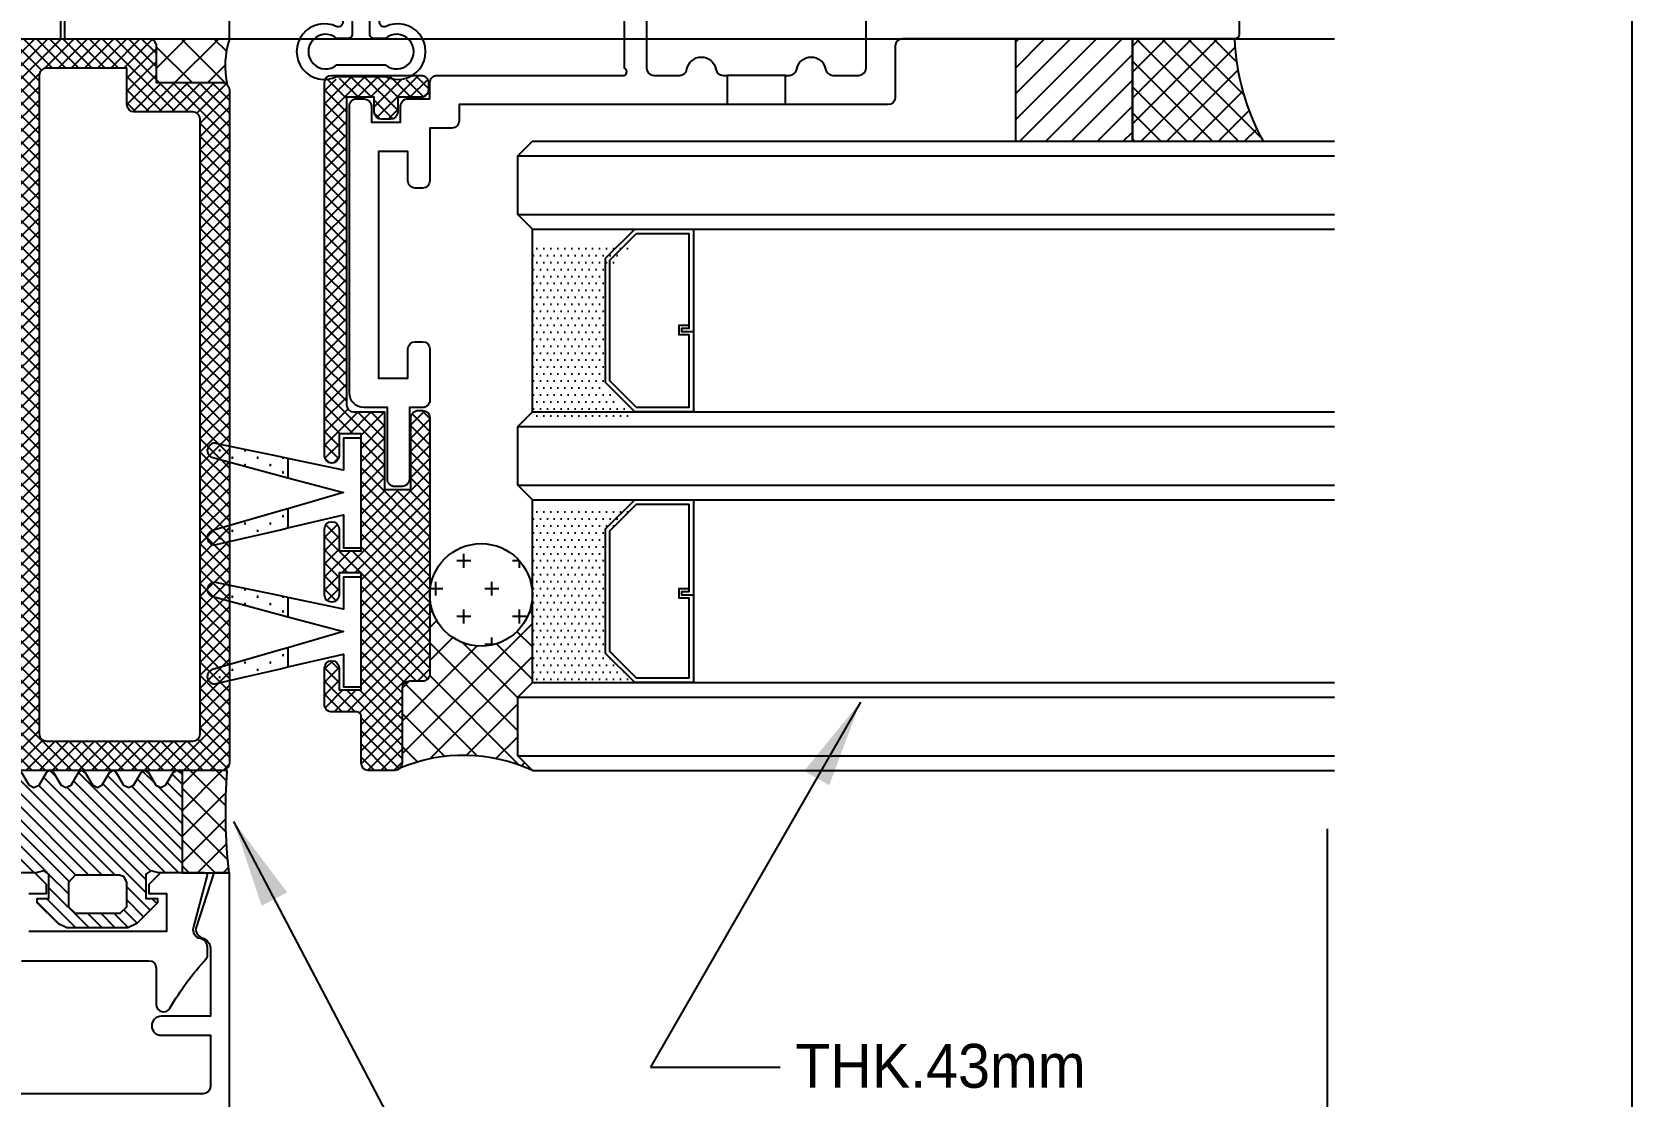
# Model space of a CAD drawing. Header units: millimetres. Extents: x 7297 to 60227, y -7497 to 19324.
# Drawn here: x 49117.5 to 49226.9, y 4925.3 to 4998 of the extents above; entities that cross this region are included whole.
import ezdxf

# ---------------------------------------------------------------- set-up
doc = ezdxf.new("R2010")
doc.units = ezdxf.units.MM
for name, color, linetype in [('NS_COL_CYAN', 4, 'Continuous'), ('NS_COL_GREEN', 3, 'Continuous'), ('NS_COL_L-GREY', 8, 'Continuous'), ('NS_COL_MAGENTA', 6, 'Continuous'), ('NS_COL_RED', 1, 'Continuous'), ('NS_COL_WHITE', 7, 'Continuous'), ('NS_DIM', 1, 'Continuous'), ('NS_FORM', 7, 'Continuous'), ('NS_TEXT_TITLE', 141, 'Continuous')]:
    doc.layers.add(name, color=color, linetype=linetype)
doc.styles.add('Expo M', font='Expo M.ttf')
doc.styles.add('Gtx', font='', dxfattribs={"width": 0.9})
doc.styles.get('Gtx').set_extended_font_data('Dotum')
doc.dimstyles.new('N-SPACE', dxfattribs={"dimscale": 4, "dimtxt": 1.8, "dimasz": 1.5, "dimexe": 1, "dimexo": 1, "dimgap": 1, "dimtad": 1, "dimtoh": 1, "dimdec": 1, "dimzin": 1, "dimdsep": 46, "dimtxsty": 'Expo M', "dimcen": 2, "dimclrd": 1, "dimclre": 1, "dimclrt": 2, "dimadec": 1, "dimazin": 0, "dimtfac": 1, "dimtdec": 1, "dimtix": 1, "dimtmove": 1, "dimatfit": 3, "dimfxl": 1, "dimtolj": 1, "dimtzin": 1, "dimarcsym": 0})

# ---------------------------------------------------------------- blocks, each defined once
blk = doc.blocks.new('GASKET-11')
h = blk.add_hatch()
h.set_pattern_fill('ANSI31', color=256, scale=0.2, style=0)
h.set_pattern_definition([(135, (498.1268083920004, -5375.504103975312), (0.4490128060534576, 0.4490128060534577), [])])
h.paths.add_polyline_path([(-5.790005000075325, 10.54402620595647), (-5.429960000095889, 10.76001000049291), (-5.179960000095889, 10.61004000052344), (-4.679960000095889, 9.760070000542328), (-4.340000000083819, 9.580080000509042), (-3.989960000151768, 9.750060000515077), (-3.489960000151768, 10.61004000052344), (-3.239960000151768, 10.76001000049291), (-2.989960000151768, 10.61004000052344), (-2.489960000151768, 9.760070000542328), (-2.150000000139698, 9.580080000509042), (-1.799960000207648, 9.750060000515077), (-1.299960000207648, 10.61004000052344), (-1.079990000231192, 10.76007000054233), (-0.8299900002311915, 10.61010000051465), (-0.3299900002311915, 9.760130000533536), (-0.005000000121071935, 9.58806578675285), (0.3199899999890476, 9.760130000533536), (0.8199899999890476, 10.61010000051465), (1.069989999989048, 10.76007000054233), (1.289959999965504, 10.61004000052344), (1.789959999965504, 9.750060000515077), (2.139999999897555, 9.580080000509042), (2.479959999909624, 9.760070000542328), (2.979959999909624, 10.61004000052344), (3.229959999909624, 10.76001000049291), (3.479959999909624, 10.61004000052344), (3.979959999909624, 9.750060000515077), (4.329999999841675, 9.580080000509042), (4.669959999853745, 9.760070000542328), (5.169959999853745, 10.61004000052344), (5.419959999853745, 10.76001000049291), (5.780004999833182, 10.54402620595647), (5.780004999833182, 3.75), (4.199985000072047, 3.75), (3.639985000016168, 3.90002000000095), (3.300025000004098, 3.669980000006035), (3.300025000004098, 2), (4.100005000131205, 2), (4.100005000131205, 1.700010000029579), (2.690035000210628, 0.2899800000013784), (2.079984999960288, 0), (-2.079984999960288, 0), (-2.670015000039712, 0.2700199999962933), (-4.110005000373349, 1.700000069919042), (-4.110005000373349, 2), (-3.310025000246242, 2), (-3.310025000246242, 3.669980000006035), (-3.649985000258312, 3.90002000000095), (-4.209985000314191, 3.75), (-5.790005000075325, 3.75)])
h.paths.add_polyline_path([(-1.514995000092313, 3.600039999990258), (-1.985025000059977, 3.100039999990258), (-1.985025000059977, 1.419980000006035), (-1.525035000173375, 1), (1.544974999735132, 1), (2.014944999711588, 1.420039999997243), (2.004934999858961, 3.099969999981113), (1.824995000148192, 3.489990000030957), (1.504994999850169, 3.600039999990258)], flags=16)
blk.add_lwpolyline([(-4.110005000373349, 1.700010000029579), (-4.110005000373349, 2), (-3.310025000246242, 2), (-3.310025000246242, 3.669980000006035), (-3.649985000258312, 3.90002000000095), (-4.209985000314191, 3.75), (-5.790005000075325, 3.75), (-5.790005000075325, 10.54402620595647), (-5.429960000095889, 10.76001000049291), (-5.179960000095889, 10.61004000052344), (-4.679960000095889, 9.760070000542328), (-4.340000000083819, 9.580080000509042), (-3.989960000151768, 9.750060000515077), (-3.489960000151768, 10.61004000052344), (-3.239960000151768, 10.76001000049291), (-2.989960000151768, 10.61004000052344), (-2.489960000151768, 9.760070000542328), (-2.150000000139698, 9.580080000509042), (-1.799960000207648, 9.750060000515077), (-1.299960000207648, 10.61004000052344), (-1.079990000231192, 10.76007000054233), (-0.8299900002311915, 10.61010000051465), (-0.3299900002311915, 9.760130000533536), (-0.005000000121071935, 9.58806578675285), (0.3199899999890476, 9.760130000533536), (0.8199899999890476, 10.61010000051465), (1.069989999989048, 10.76007000054233), (1.289959999965504, 10.61004000052344), (1.789959999965504, 9.750060000515077), (2.139999999897555, 9.580080000509042), (2.479959999909624, 9.760070000542328), (2.979959999909624, 10.61004000052344), (3.229959999909624, 10.76001000049291), (3.479959999909624, 10.61004000052344), (3.979959999909624, 9.750060000515077), (4.329999999841675, 9.580080000509042), (4.669959999853745, 9.760070000542328), (5.169959999853745, 10.61004000052344), (5.419959999853745, 10.76001000049291), (5.780004999833182, 10.54402620595647), (5.780004999833182, 3.75), (4.199985000072047, 3.75), (3.639985000016168, 3.90002000000095), (3.300025000004098, 3.669980000006035), (3.300025000004098, 2), (4.100005000131205, 2), (4.100005000131205, 1.700010000029579), (2.690035000210628, 0.2899800000013784), (2.079984999960288, 0), (-2.079984999960288, 0), (-2.670015000039712, 0.2700199999962933), (-4.110014999983832, 1.700010000029579)])
blk.add_lwpolyline([(1.544974999735132, 1), (2.014944999711588, 1.420039999997243), (2.004934999858961, 3.099969999981113), (1.824995000148192, 3.489990000030957), (1.824995000148192, 3.489990000030957), (1.504994999850169, 3.600039999990258), (-1.514995000092313, 3.600039999990258), (-1.985025000059977, 3.100039999990258), (-1.985025000059977, 1.419980000006035), (-1.525035000173375, 1)], close=True)
blk = doc.blocks.new('*D449')
at = {"layer": 'NS_DIM', "color": 1, "lineweight": -2, "transparency": 16777216}
for p, q in [((49206.03145609068, 4943.556087385737), (49206.03145609068, 4713.030041916795)), ((49056.03145612375, 4756.76135734603), (49056.03145612375, 4713.030041916795)), ((49062.03145612375, 4717.030041916795), (49200.03145609068, 4717.030041916795))]:
    blk.add_line(p, q, dxfattribs=at)
at = {"layer": 'NS_DIM', "color": 1, "transparency": 16777216}
for points in [[(49062.03145612375, 4718.030041916795), (49062.03145612375, 4716.030041916795), (49056.03145612375, 4717.030041916795)], [(49200.03145609068, 4718.030041916795), (49200.03145609068, 4716.030041916795), (49206.03145609068, 4717.030041916795)]]:
    blk.add_solid(points, dxfattribs=at)
at = {"layer": 'NS_DIM', "color": 2, "transparency": 16777216, "insert": (49131.03145610722, 4724.810041916795), "char_height": 7.2, "attachment_point": 5, "style": 'Expo M'}
blk.add_mtext('\\A1;MOUDLE DIM.', dxfattribs=at)
blk = doc.blocks.new('AL-TEMPLATE')
at = {"color": 9}
blk.add_lwpolyline([(1984.073093346065, 1501.315819858999), (2709.081589143934, 1501.315819858999), (2709.081589143934, 935.1806927550533), (1984.073093346065, 935.1806927550533)], close=True, dxfattribs=at)

msp = doc.modelspace()

# ---------------------------------------------------------------- hatches: boundary and pattern name
at = {"layer": 'NS_COL_GREEN'}
h = msp.add_hatch(dxfattribs=at)
h.set_pattern_fill('ANSI31', color=256, scale=10, angle=89.99999999999999, style=0)
h.set_pattern_definition([(45.00000000000001, (49500.46687729569, 6009.557699517444), (0.8838834764831847, -0.8838834764831841), [])])
h.paths.add_polyline_path([(49184.73143903769, 4990.556081808761), (49192.73142751181, 4990.556081808702), (49192.73142751181, 4997.556082252654), (49184.73143903769, 4997.556082252538)])
at = {"layer": 'NS_COL_L-GREY'}
h = msp.add_hatch(dxfattribs=at)
h.set_pattern_fill('ANSI37', color=256, scale=0.2, angle=-1.056043546579683e-15)
h.set_pattern_definition([(45.00000000000001, (13688.44211355902, 19845.11944154841), (-0.4490128060534576, 0.4490128060534577), []), (135, (13688.44211355902, 19845.11944154841), (-0.4490128060534577, -0.4490128060534576), [])])
edge = h.paths.add_edge_path(flags=16)
edge.add_arc((49118.54336686445, 4995.056082706732), 0.5, 450.0000000008338, 540)
edge.add_line((49118.04336686445, 4995.056082706734), (49118.04336686449, 4950.056087483207))
edge.add_arc((49118.54336686449, 4950.056087483202), 0.5, 540, 630)
edge.add_line((49118.54336686449, 4949.556087483202), (49128.53145609073, 4949.556087483202))
edge.add_arc((49128.53145609073, 4950.056087483202), 0.5, 270.0000000000001, 359.9999999993748)
edge.add_line((49129.03145609073, 4950.0560874832), (49129.03145609114, 4992.056082706526))
edge.add_arc((49128.53145609114, 4992.05608270653), 0.5, 359.9999999993748, 450.0000000000001)
edge.add_line((49128.53145609114, 4992.556082706528), (49124.53145609153, 4992.556082706528))
edge.add_arc((49124.53145609153, 4993.056082706528), 0.5, 180.0000000089629, 270, ccw=False)
edge.add_line((49124.03145609153, 4993.056082706452), (49124.03145609114, 4995.556082706761))
edge.add_line((49124.03145609114, 4995.556082706761), (49118.54336686444, 4995.556082706728))
edge = h.paths.add_edge_path()
edge.add_line((49126.03145609153, 4997.056082706452), (49126.03145609114, 4994.556082706528))
edge.add_line((49126.03145609114, 4994.556082706528), (49130.53145609068, 4994.556082706528))
edge.add_arc((49130.53145609068, 4994.056082706528), 0.5, 360.00000000062533, 450, ccw=False)
edge.add_line((49131.03145609068, 4994.056082706537), (49131.03145609118, 4948.056087483211))
edge.add_arc((49130.53145609118, 4948.056087483204), 0.5, 270, 360.0000000004169, ccw=False)
edge.add_line((49130.53145609118, 4947.556087483202), (49116.54336686449, 4947.556087483202))
edge.add_arc((49116.54336686449, 4948.056087483202), 0.5, 180, 270, ccw=False)
edge.add_line((49116.04336686449, 4948.056087483202), (49116.04336686445, 4995.056082706688))
edge.add_arc((49115.54336686445, 4995.05608270669), 0.5, 360.0000000000001, 450.0000000008338)
edge.add_line((49115.54336686444, 4995.556082706688), (49108.04336686309, 4995.556082706528))
edge.add_line((49108.04336686309, 4995.556082706528), (49108.04336686309, 4997.556082706528))
edge.add_line((49108.04336686309, 4997.55608270653), (49125.53145609153, 4997.55608270653))
edge.add_arc((49125.53145609153, 4997.056082706528), 0.500000000001819, 359.9999999912455, 450, ccw=False)
h = msp.add_hatch(dxfattribs=at)
h.set_pattern_fill('ANSI37', color=256, scale=0.5, angle=180, style=0)
h.set_pattern_definition([(225, (13688.44211355902, 19845.11944145122), (1.122532015133644, -1.122532015133645), []), (314.9999999999999, (13688.44211355902, 19845.11944145122), (1.122532015133645, 1.122532015133644), [])])
h.paths.add_polyline_path([(49126.03145609154, 4997.056082609263, 0.4142135624182738), (49125.53145609154, 4997.556082609338), (49127.53145608891, 4997.556082609338), (49128.03145609069, 4997.55608270655), (49131.03145609069, 4997.556082706552, 0.129315008114604), (49130.88500948127, 4994.409635999939, 0.198912367375292), (49130.53145609069, 4994.556082609336), (49126.03145609115, 4994.556082609336)])
h = msp.add_hatch(dxfattribs=at)
h.set_pattern_fill('ANSI37', color=256, scale=0.2, angle=-1.056043546579683e-15)
h.set_pattern_definition([(45.00000000000001, (48675.98073993146, 5305.652827546422), (-0.4490128060534577, 0.4490128060534577), []), (135, (48675.98073993146, 5305.652827546422), (-0.4490128060534577, -0.4490128060534576), [])])
h.paths.add_polyline_path([(49143.43142417556, 4966.756035006206), (49143.43142417556, 4971.656082252571, -0.4142135623778899), (49143.93142417556, 4972.156082252573), (49144.23142417538, 4972.156082253036, -0.4142135623686331), (49144.73142417538, 4971.656082253036), (49144.73142417584, 4954.156035005645, -0.4142135623791553), (49144.23142417584, 4953.656035005645), (49143.33142417547, 4953.656035005645, 0.4142135623730951), (49142.83142417547, 4953.156035005647), (49142.83142417547, 4948.056035006018, -0.4142135623730951), (49142.33142417547, 4947.55603500602), (49140.53142417566, 4947.55603500602, -0.4142135623730951), (49140.03142417566, 4948.056035006018), (49140.03142417566, 4951.25603500574, 0.4142135623730948), (49139.73142417538, 4951.556035006018), (49138.03142417566, 4951.556035006018, -0.4142135623730951), (49137.53142417566, 4952.05603500602), (49137.53142417566, 4954.55603500602, -1), (49138.53142417566, 4954.55603500602), (49138.53142417566, 4953.056035006018), (49140.03142417566, 4953.056035006018), (49140.03142417566, 4953.269735005749), (49140.03145417542, 4953.269735005751), (49140.03145417542, 4960.769735005751), (49140.03142417566, 4960.769735005749), (49140.03142417566, 4961.056035006483), (49138.53142417566, 4961.056035005554), (49138.53142417566, 4959.55603500602, -1), (49137.53142417566, 4959.55603500602), (49137.53142417566, 4964.056035006018, -1), (49138.53142417566, 4964.05603500602), (49138.53142417566, 4962.55603500602), (49140.03142417566, 4962.556035006018), (49140.03142417566, 4962.769735005749), (49140.03145417542, 4962.769735005751), (49140.03145417542, 4970.269735005751), (49140.03142417566, 4970.269735005749), (49140.03142417566, 4970.55603500602), (49138.53142417566, 4970.556035006021), (49138.53142417566, 4969.05603500602, -1), (49137.53142417566, 4969.056035006018), (49137.53142417566, 4971.556035006018), (49137.53142417566, 4973.656035005645), (49137.53142417566, 4994.556082250615, -0.142771432810346), (49137.60973388579, 4994.824740583143, 0.1734343662192855), (49138.87976862787, 4994.980534322626), (49142.18306862813, 4994.980534322626, 0.2588098839344812), (49144.02491288324, 4995.05608225434), (49144.13142417528, 4995.056082254342, -0.414213562509477), (49144.63142417528, 4994.55608225434), (49144.63142417528, 4994.056082252478, -0.4142135623915201), (49144.13142417528, 4993.556082252479), (49142.53142417566, 4993.556082252479), (49142.53142417566, 4992.556082252479, -0.414213562367451), (49142.03142417566, 4992.056082252479), (49141.43142417556, 4992.056082252479, -0.4142135623730951), (49140.93142417556, 4992.556082252478), (49140.93142417556, 4993.556082252014), (49139.03142417566, 4993.556082252014), (49139.03142417566, 4972.556035006951, 0.4142135623704477), (49139.53142417566, 4972.056035006951), (49141.63142417528, 4972.056035006485), (49141.63142417575, 4966.756035006206)])
h = msp.add_hatch(dxfattribs=at)
h.set_pattern_fill('DOTS', color=256, scale=0.3, angle=-2.650048099828782e-14, style=0)
h.set_pattern_definition([(359.9999999999999, (-1129421.690187821, -1067136.963478924), (0.2381249999999999, 0.4762499999999999), [0, -0.47625])])
h.paths.add_polyline_path([(49151.73142417351, 4983.556081808762), (49158.73142417561, 4983.556081808761), (49156.73142417375, 4981.556081806432), (49156.73142417328, 4973.556081806199), (49158.73141899885, 4971.556086980861), (49151.73142417351, 4971.556086980861)])
h = msp.add_hatch(dxfattribs=at)
h.set_pattern_fill('DOTS', color=256, scale=0.3, angle=-2.650048099828782e-14, style=0)
h.set_pattern_definition([(359.9999999999999, (-1129421.690187821, -1067154.963478924), (0.2381249999999999, 0.4762499999999999), [0, -0.47625])])
h.paths.add_polyline_path([(49151.73142417351, 4965.556081808762), (49158.73142417561, 4965.556081808762), (49156.73142417375, 4963.556081806432), (49156.73142417328, 4955.556081806201), (49158.73141899885, 4953.556086980861), (49151.73142417351, 4953.556086980862)])
h = msp.add_hatch(dxfattribs=at)
h.set_pattern_fill('CROSS', color=256, scale=0.3, angle=90, style=0)
h.set_pattern_definition([(90, (58035.78011022252, 7357.893938788305), (-1.904999999999999, 1.905), [0.9524999999999999, -2.8575]), (180, (58036.25636022252, 7358.370188788304), (-1.905, -1.904999999999999), [0.9524999999999999, -2.8575])])
edge = h.paths.add_edge_path()
edge.add_arc((49148.23142417461, 4959.55608439472), 3.499999998906787, 180, 540, ccw=False)
h = msp.add_hatch(dxfattribs=at)
h.set_pattern_fill('ANSI37', color=256, scale=0.5, angle=-1.056043546579683e-15, style=0)
h.set_pattern_definition([(45.00000000000001, (58035.78011022252, 7357.893938788305), (-1.122532015133644, 1.122532015133644), []), (135, (58035.78011022252, 7357.893938788305), (-1.122532015133644, -1.122532015133644), [])])
h.paths.add_polyline_path([(49142.83142417547, 4953.156035005647, -0.4142135623730949), (49143.33142417547, 4953.656035005645), (49144.23142417585, 4953.656035005645, 0.4142135623808885), (49144.73142417584, 4954.156035005654), (49144.7314241757, 4959.556084394625, 1), (49151.73142417351, 4959.55608439472), (49151.73142417351, 4953.556086980164), (49150.73142417468, 4952.556086980861), (49150.73142417538, 4948.556086980861), (49151.73142417584, 4947.556086980861, 0.2119461731079823), (49142.68497756607, 4947.702481615429, 0.1989123673787458), (49142.83142417547, 4948.056035006018)])
h = msp.add_hatch(dxfattribs=at)
h.set_pattern_fill('ANSI37', color=256, scale=10, angle=180, style=0)
h.set_pattern_definition([(224.9999999999999, (-394003.7613804937, 477984.9893255261), (0.8838834764831838, -0.883883476483185), []), (314.9999999999998, (-394003.7613804937, 477984.9893255261), (0.883883476483185, 0.8838834764831838), [])])
edge = h.paths.add_edge_path()
edge.add_line((49130.88500948178, 4947.556082645739), (49127.79678547425, 4947.556082645856))
edge.add_line((49127.79678547425, 4947.556082645856), (49127.7967854743, 4940.556082645741))
edge.add_line((49127.7967854743, 4940.556082645741), (49131.01179547435, 4940.556082645741))
edge.add_arc((49168.46165730215, 4944.73553339538), 37.68235607668473, 175.7073583238721, 186.3679296958026, ccw=False)
at = {"layer": 'NS_COL_MAGENTA'}
h = msp.add_hatch(dxfattribs=at)
h.set_pattern_fill('ANSI37', color=256, scale=10, angle=-1.056043546579683e-15, style=0)
h.set_pattern_definition([(45.00000000000001, (48601.79209523235, 6865.06478979099), (-0.8838834764831843, 0.8838834764831844), []), (135, (48601.79209523235, 6865.06478979099), (-0.8838834764831844, -0.8838834764831843), [])])
edge = h.paths.add_edge_path()
edge.add_line((49199.73142750253, 4997.556082252479), (49192.73142751181, 4997.556082252654))
edge.add_line((49192.73142751181, 4997.556082252654), (49192.73142751181, 4990.556081808702))
edge.add_line((49192.73142751181, 4990.556081808702), (49201.68143237155, 4990.556081886584))
edge.add_arc((49215.43484536991, 4998.159007827515), 15.71498813129598, 182.1987653465656, 208.9339427217352, ccw=False)
at = {"layer": 'NS_COL_RED'}
h = msp.add_hatch(dxfattribs=at)
h.set_pattern_fill('SWAMP', color=256, angle=90, style=0)
h.set_pattern_definition([(90, (47938.73236854392, 2982.357002285839), (-0.8660254030001, 0.4999999999998268), [0.125, -0.875]), (180, (47938.73236854392, 2982.419502285839), (-0.8660254029998997, -0.5000000000001733), [0.0625, -1.669550805999999]), (180, (47938.73236854392, 2982.435127285839), (-0.8660254029998997, -0.5000000000001733), [0.05, -1.682050805999999]), (180, (47938.73236854392, 2982.403877285839), (-0.8660254029998997, -0.5000000000001733), [0.05, -1.682050805999999]), (150.0000000000114, (47938.73236854392, 2982.450752285839), (-0.8660254033921193, -0.4999999993208293), [0.03999999999999999, -0.9599999999999999]), (210.0000000000115, (47938.73236854392, 2982.388252285839), (-3.920194958784823e-10, -0.9999999993206559), [0.03999999999999988, -0.9599999999999976])])
edge = h.paths.add_edge_path()
edge.add_line((49134.52201040619, 4964.008863125063), (49135.03145417542, 4964.127521021358))
edge.add_line((49135.03145417542, 4964.127521021358), (49135.03145417542, 4965.444742007713))
edge.add_line((49135.03145417542, 4965.444742007711), (49134.52201040619, 4965.297272381437))
edge.add_line((49134.52201040619, 4965.297272381437), (49129.88298218435, 4963.954404338793))
edge.add_arc((49130.02201040619, 4963.474121970191), 0.5000000000001222, 106.1442413691807, 283.111374455122)
edge.add_line((49130.13543273526, 4962.987156493654), (49134.52201040619, 4964.008863125061))
edge = h.paths.add_edge_path()
edge.add_arc((49130.02491697221, 4969.418896556433), 0.4999999999996571, 429.1670876386095, 615.0190320488468)
edge.add_line((49129.89566788374, 4968.935890683505), (49134.52201040619, 4967.697912868179))
edge.add_line((49134.52201040619, 4967.697912868179), (49135.03145417542, 4967.56158917823))
edge.add_line((49135.03145417542, 4967.561589178228), (49135.03145417542, 4968.87296054705))
edge.add_line((49135.03145417542, 4968.87296054705), (49134.52201040619, 4968.979861084902))
edge.add_line((49134.52201040619, 4968.979861084904), (49130.20273891947, 4969.88620732545))
h = msp.add_hatch(dxfattribs=at)
h.set_pattern_fill('SWAMP', color=256, angle=90, style=0)
h.set_pattern_definition([(90, (47938.73236854392, 2972.857002285839), (-0.8660254030001, 0.4999999999998268), [0.125, -0.875]), (180, (47938.73236854392, 2972.919502285839), (-0.8660254029998997, -0.5000000000001733), [0.0625, -1.669550805999999]), (180, (47938.73236854392, 2972.935127285839), (-0.8660254029998997, -0.5000000000001733), [0.05, -1.682050805999999]), (180, (47938.73236854392, 2972.903877285839), (-0.8660254029998997, -0.5000000000001733), [0.05, -1.682050805999999]), (150.0000000000114, (47938.73236854392, 2972.950752285841), (-0.8660254033921193, -0.4999999993208293), [0.03999999999999999, -0.9599999999999999]), (210.0000000000115, (47938.73236854392, 2972.888252285839), (-3.920194958784823e-10, -0.9999999993206559), [0.03999999999999988, -0.9599999999999977])])
edge = h.paths.add_edge_path()
edge.add_line((49134.52201040619, 4954.508863125061), (49135.03145417542, 4954.627521021356))
edge.add_line((49135.03145417542, 4954.627521021356), (49135.03145417542, 4955.944742007711))
edge.add_line((49135.03145417542, 4955.944742007711), (49134.52201040619, 4955.797272381437))
edge.add_line((49134.52201040619, 4955.797272381437), (49129.88298218435, 4954.454404338793))
edge.add_arc((49130.02201040619, 4953.974121970189), 0.5000000000001222, 106.1442413691807, 283.111374455122)
edge.add_line((49130.13543273526, 4953.487156493656), (49134.52201040619, 4954.508863125063))
edge = h.paths.add_edge_path()
edge.add_arc((49130.02491697221, 4959.918896556433), 0.4999999999996571, 429.1670876386095, 615.0190320488468)
edge.add_line((49129.89566788374, 4959.435890683505), (49134.52201040619, 4958.197912868179))
edge.add_line((49134.52201040619, 4958.197912868177), (49135.03145417542, 4958.061589178228))
edge.add_line((49135.03145417542, 4958.061589178228), (49135.03145417542, 4959.37296054705))
edge.add_line((49135.03145417542, 4959.37296054705), (49134.52201040619, 4959.479861084902))
edge.add_line((49134.52201040619, 4959.479861084902), (49130.20273891947, 4960.386207325449))

# ---------------------------------------------------------------- linework, layer by layer
at = {"layer": 'NS_COL_CYAN'}
for p, q in [((49131.03145609068, 4997.556082706532), (49206.03145609068, 4997.556082706532)), ((49199.73142750276, 4997.556082252479), (49206.53145609068, 4997.556082252479)), ((49150.73142417351, 4989.556081808761), (49151.73142417351, 4990.556081808761)), ((49150.73142417351, 4989.556081808761), (49151.73142417351, 4990.556081808761)), ((49151.73142417351, 4990.556081808761), (49206.53145609068, 4990.556081808762)), ((49150.73142417351, 4985.556081808761), (49150.73142417351, 4989.556081808761)), ((49151.73142417351, 4984.556081808762), (49150.73142417351, 4985.556081808761)), ((49151.73142417351, 4972.056086980861), (49151.73142417351, 4984.556081808762)), ((49151.73142417351, 4984.556081808762), (49206.53145609068, 4984.556081808762)), ((49150.73142417351, 4971.056081808762), (49151.73142417351, 4972.056081808761)), ((49151.73142417351, 4972.056081808761), (49206.53145609068, 4972.056081808761)), ((49150.73142417351, 4967.056081808761), (49150.73142417351, 4971.056081808762)), ((49151.73142417351, 4966.056081808762), (49150.73142417351, 4967.056081808761)), ((49151.73142417351, 4953.556086980862), (49151.73142417351, 4966.056081808762)), ((49151.73142417351, 4966.056081808762), (49206.53145609068, 4966.056081808764)), ((49150.73142417468, 4952.556086980861), (49151.73142417445, 4953.556086981095)), ((49151.73142417503, 4953.556086980862), (49206.53145609068, 4953.556086980862)), ((49150.73142417538, 4948.556086980861), (49150.73142417468, 4952.556086980861)), ((49151.73142417561, 4947.556086981093), (49150.73142417538, 4948.556086980861)), ((49151.73142417503, 4947.556086980861), (49206.53145609068, 4947.556086980861))]:
    msp.add_line(p, q, dxfattribs=at)
for points in [[(49126.03145609153, 4997.056082706452), (49126.03145609114, 4994.556082706528), (49130.53145609068, 4994.556082706528, -0.4142135623698984), (49131.03145609068, 4994.056082706537), (49131.03145609118, 4948.056087483209, -0.4142135623752261), (49130.53145609118, 4947.556087483202), (49116.54336686449, 4947.556087483202, -0.414213562373095), (49116.04336686449, 4948.056087483202), (49116.04336686445, 4995.05608270669, 0.4142135623768688), (49115.54336686444, 4995.556082706688), (49108.04336686309, 4995.556082706528), (49108.04336686309, 4997.55608270653), (49125.53145609153, 4997.55608270653, -0.4142135624189132)], [(49118.54336686444, 4995.556082706732, 0.4142135623693656), (49118.04336686445, 4995.056082706734), (49118.04336686449, 4950.056087483202, 0.414213562373095), (49118.54336686449, 4949.556087483202), (49128.53145609073, 4949.556087483202, 0.4142135623698477), (49129.03145609073, 4950.0560874832), (49129.03145609114, 4992.056082706526, 0.4142135623763302), (49128.53145609114, 4992.556082706528), (49124.53145609153, 4992.556082706528, -0.4142135623272769), (49124.03145609153, 4993.056082706452), (49124.03145609114, 4995.556082706761)]]:
    msp.add_lwpolyline(points, format="xyb", close=True, dxfattribs=at)
for points in [[(49158.73142417468, 4984.556081807596), (49162.73142417468, 4984.556081807596), (49162.73142417445, 4972.056081807131), (49158.73142417445, 4972.056081807131), (49156.73142417445, 4974.056081807131), (49156.73142417468, 4982.556081807596)], [(49158.73142417468, 4966.056081807598), (49162.73142417468, 4966.056081807598), (49162.73142417445, 4953.556081807131), (49158.73142417445, 4953.556081807131), (49156.73142417445, 4955.556081807133), (49156.73142417468, 4964.056081807596)]]:
    msp.add_lwpolyline(points, close=True, dxfattribs=at)
for points in [[(49162.43142417463, 4977.956081807503), (49161.73142417468, 4977.956081807505), (49161.73142417468, 4977.35608180741), (49162.43142417463, 4977.35608180741), (49162.4314241744, 4972.356081807177), (49158.85568824311, 4972.356081807177), (49157.03142417426, 4974.180345875801), (49157.03142417473, 4982.43181773893), (49158.85568824335, 4984.256081807552), (49162.43142417463, 4984.256081807552), (49162.43142417463, 4977.756081807319), (49161.93142417463, 4977.756081807319), (49161.93142417463, 4977.556081807365), (49162.73142417468, 4977.556081807364)], [(49162.43142417463, 4959.956081807505), (49161.73142417468, 4959.956081807505), (49161.73142417468, 4959.356081807412), (49162.43142417463, 4959.35608180741), (49162.4314241744, 4953.856081807179), (49158.85568824311, 4953.856081807179), (49157.03142417426, 4955.6803458758), (49157.03142417473, 4963.93181773893), (49158.85568824335, 4965.75608180755), (49162.43142417463, 4965.75608180755), (49162.43142417463, 4959.756081807317), (49161.93142417463, 4959.756081807319), (49161.93142417463, 4959.556081807365), (49162.73142417468, 4959.556081807364)]]:
    msp.add_lwpolyline(points, dxfattribs=at)
at = {"layer": 'NS_COL_GREEN'}
msp.add_lwpolyline([(49184.73143903769, 4990.556081808761), (49192.73142751181, 4990.556081808702), (49192.73142751181, 4997.556082252654), (49184.73143903769, 4997.556082252538)], close=True, dxfattribs=at)
at = {"layer": 'NS_COL_GREEN', "ltscale": 0.5}
msp.add_lwpolyline([(49131.03145607811, 4923.556082222091), (49131.03145607741, 4940.556082244094), (49129.96615092311, 4940.556082244094), (49128.7314560776, 4936.756082244162, 0.331679266480951), (49129.23145607745, 4936.085261850797, -0.3316792665747961), (49129.73145607748, 4935.414441457661), (49129.73145607748, 4930.756082244046), (49126.38145607738, 4930.756082244046, 0.9999999999999999), (49126.38145607738, 4929.456082244117), (49129.73145607748, 4929.456082244234), (49129.73145607748, 4925.956082243419, -0.414213562373095), (49129.23145607748, 4925.456082243419), (49072.83145607758, 4925.4560822433, -0.414213562373095), (49072.33145607758, 4925.956082243302), (49072.33145607758, 4929.456082244234), (49075.68148068161, 4929.456082244232, 1.000018926379061), (49075.68145607755, 4930.756082244046), (49072.33145607758, 4930.756082244046), (49072.33145607755, 4935.414441457661, -0.3316792665747961), (49072.83145607762, 4936.085261850795, 0.3316792665455621), (49073.33145607746, 4936.756082244164), (49072.09676123183, 4940.556082244094), (49071.03145607834, 4940.556082243512), (49071.03145607811, 4923.556082236292)], format="xyb", dxfattribs=at)
at = {"layer": 'NS_COL_L-GREY'}
for p, q in [((49169.03142750188, 4995.056082252479), (49165.03142750188, 4995.056082252479)), ((49169.03142750188, 4993.056082252479), (49165.03142750188, 4993.056082252479)), ((49150.81006684362, 4989.556081808762), (49206.53145609068, 4989.556081807691)), ((49150.81006684362, 4985.556081808761), (49206.53145609068, 4985.556081807687)), ((49150.81006684362, 4971.056081808762), (49206.53145609068, 4971.056081807691)), ((49150.81006684362, 4967.056081808761), (49206.53145609068, 4967.056081807687)), ((49150.81006684479, 4952.556086980861), (49206.53145609068, 4952.556086981801)), ((49150.81006684549, 4948.556086980861), (49206.53145609068, 4948.556086981808))]:
    msp.add_line(p, q, dxfattribs=at)
msp.add_lwpolyline([(49119.76179543204, 4997.556082706532), (49131.03145609068, 4997.556082706532), (49131.03145609068, 5057.556127052117), (49086.03145609068, 5057.556127052118), (49086.03145609068, 5147.556082706532), (49026.03145609068, 5147.55608270653), (49026.03145609068, 5057.556127052117), (48981.03145609068, 5057.556127052117), (48981.03145609068, 4997.556082706532), (48992.30111674932, 4997.556082706532), (48992.30111674932, 5000.506081983779), (49029.80111679596, 5000.506081983779), (49029.80111679596, 4997.556082706532), (49082.26179538541, 4997.556082706532), (49082.2617953854, 5000.506081983779), (49119.76179543204, 5000.506081983779)], close=True, dxfattribs=at)
for points in [[(49200.03142750281, 5040.756082252666), (49200.03142750281, 4997.856082252293, -0.4142135623719111), (49199.73142750253, 4997.556082252479), (49177.03142750281, 4997.556082252479, 0.4142135623655155), (49176.53142750281, 4997.056082252479), (49176.53142750281, 4993.556082252478, -0.4142135623655179), (49176.03142750281, 4993.056082252478), (49169.03142750188, 4993.056082252479), (49169.03142750188, 4995.056082252479), (49169.30240755639, 4995.056082252479, 0.3659773819999926), (49169.79541420488, 4995.472748918989, -0.845154254505286), (49171.7674407998, 4995.472748918989, 0.3659773819999929), (49172.26044744829, 4995.056082252479), (49174.03142750234, 4995.056082252479, 0.414213562373095), (49174.53142750234, 4995.556082252478), (49174.53142750234, 5001.556082252478, 0.414213562373095)], [(49159.53142750234, 5001.556082252479), (49159.53142750234, 4995.556082252478, 0.414213562373095), (49160.03142750234, 4995.056082252478), (49161.80240755639, 4995.056082252478, 0.3659773820000295), (49162.29541420442, 4995.472748918989, -0.8451542547718015), (49164.26744079887, 4995.472748918989, 0.3659773818574206), (49164.76044744736, 4995.056082252478), (49165.03142750188, 4995.056082252479), (49165.03142750188, 4993.056082252479), (49146.73142417538, 4993.056082252478), (49146.73142417538, 4991.956082252384, -0.414213562373095), (49146.23142417538, 4991.456082252386), (49144.73142417538, 4991.456082252384), (49144.73142417538, 4987.856082252291, -0.414213562373095), (49144.23142417538, 4987.356082252291), (49143.73142417538, 4987.356082252291, -0.414213562373095), (49143.23142417538, 4987.856082252293), (49143.23142417538, 4989.856082252293), (49141.23142417538, 4989.856082252291), (49141.23142417538, 4974.356082252293), (49143.23142417538, 4974.356082251828), (49143.23142417538, 4976.356082252293, -0.414213562373095), (49143.73142417538, 4976.856082252293), (49144.23142417538, 4976.856082252291, -0.4142135623645707), (49144.73142417538, 4976.356082252291), (49144.73142417538, 4972.856082252291, -0.4142135623768577), (49144.23142417538, 4972.356082252291), (49143.33142417547, 4972.356082252291), (49143.33142417547, 4967.456082251921, -0.4142135621694994), (49142.83142417547, 4966.956082251919), (49142.33142417594, 4966.956082251453, -0.4142135625762851), (49141.83142417547, 4967.456082251453), (49141.83142417547, 4972.356082252291), (49140.23142417538, 4972.356082252291, -0.414213562373095), (49139.23142417538, 4973.356082252293), (49139.23142417538, 4992.956082251921, -0.4142135625108493), (49139.73142417538, 4993.456082251919), (49140.23142417538, 4993.456082251919, -0.4142135622822078), (49140.73142417538, 4992.956082251919), (49140.73142417538, 4991.856082252291), (49142.73142417538, 4991.856082251826), (49142.73142417538, 4992.95608225285, -0.4142135623915255), (49143.23142417538, 4993.45608225285), (49144.73142417538, 4993.456082252384), (49144.73142417538, 4994.556082252478, -0.4142135623915261), (49145.23142417538, 4995.056082252479), (49158.0314275018, 4995.056082252012, 0.5857864376499602), (49158.03142750206, 4995.556082252012), (49158.03142750206, 5003.056082252478, -0.414213562373095)], [(49113.35111675239, 4997.55608270653), (49119.51179543204, 4997.556082706532), (49119.51179543204, 5000.256081983777), (49105.95179540873, 5000.256081983777, 0.414213562373095)], [(49116.83145609068, 4934.556082243512), (49125.53145609068, 4934.556082243512, -0.414213562373095), (49126.03145609068, 4934.056082243512), (49126.03145609068, 4931.55608224351, 0.7654417021288131), (49126.96327621276, 4931.304027919675, -0.05319090134356915), (49129.47902663529, 4934.721089894231, 0.1873760574423794), (49129.53145609068, 4934.856082243515), (49129.53145609068, 4935.479680301333, 0.3571586300907557), (49129.04986055684, 4936.067881272426, -0.4328344945177731), (49128.58870952724, 4936.811373670575), (49129.52464125593, 4940.304318434489, 0.4931454260312924), (49129.33145609068, 4940.556082243512), (49126.33145609068, 4940.556082243512), (49125.53145609068, 4939.756082243516), (49125.53145609068, 4939.15608224351), (49126.73145609067, 4939.156082243509), (49126.73145609067, 4936.55608224351), (49117.33145609068, 4936.55608224351)]]:
    msp.add_lwpolyline(points, format="xyb", dxfattribs=at)
for points in [[(49142.53142417566, 4993.556082252479), (49142.53142417566, 4992.556082252479, -0.4142135623674511), (49142.03142417566, 4992.056082252479), (49141.43142417556, 4992.056082252479, -0.414213562373095), (49140.93142417556, 4992.556082252478), (49140.93142417556, 4993.556082252014), (49139.03142417519, 4993.556082252014), (49139.03142417566, 4972.556035006951, 0.4142135623704478), (49139.53142417566, 4972.056035006951), (49141.63142417528, 4972.056035006485), (49141.63142417575, 4966.756035006206), (49143.43142417556, 4966.756035006206), (49143.43142417556, 4971.656082252571, -0.41421356237789), (49143.93142417556, 4972.156082252573), (49144.23142417538, 4972.156082253036, -0.4142135623686331), (49144.73142417538, 4971.656082253036), (49144.73142417584, 4954.156035005645, -0.4142135623791553), (49144.23142417584, 4953.656035005645), (49143.33142417547, 4953.656035005645, 0.414213562373095), (49142.83142417547, 4953.156035005647), (49142.83142417547, 4948.056035006018, -0.414213562373095), (49142.33142417547, 4947.55603500602), (49140.53142417566, 4947.55603500602, -0.414213562373095), (49140.03142417566, 4948.056035006018), (49140.03142417566, 4951.25603500574, 0.4142135623730948), (49139.73142417538, 4951.556035006018), (49138.03142417566, 4951.556035006018, -0.414213562373095), (49137.53142417566, 4952.05603500602), (49137.53142417566, 4954.55603500602, -0.9999999999999999), (49138.53142417566, 4954.55603500602), (49138.53142417566, 4953.056035006018), (49140.03142417566, 4953.056035006018), (49140.03142417566, 4961.056035006018), (49138.53142417566, 4961.05603500602), (49138.53142417566, 4959.55603500602, -0.9999999999999999), (49137.53142417566, 4959.55603500602), (49137.53142417566, 4964.056035006018, -0.9999999999999999), (49138.53142417566, 4964.05603500602), (49138.53142417566, 4962.55603500602), (49140.03142417566, 4962.556035006018), (49140.03142417566, 4970.55603500602), (49138.53142417566, 4970.556035006021), (49138.53142417566, 4969.05603500602, -0.9999999999999999), (49137.53142417566, 4969.056035006018), (49137.53142417566, 4971.556035006018), (49137.53142417566, 4973.656035005645), (49137.53142417566, 4994.556082250615, -0.4142135622633278), (49138.03142417566, 4995.056082250615), (49144.13142417528, 4995.056082254342, -0.4142135625094771), (49144.63142417528, 4994.55608225434), (49144.63142417528, 4994.056082252478, -0.41421356239152), (49144.13142417528, 4993.556082252479)], [(49130.88500948178, 4947.556082645739), (49127.79678547425, 4947.556082645856), (49127.7967854743, 4940.556082645741), (49131.01179547435, 4940.556082645741, -0.04654909514610182)]]:
    msp.add_lwpolyline(points, format="xyb", close=True, dxfattribs=at)
msp.add_lwpolyline([(49117.33145609067, 4939.15608224351), (49118.53145609068, 4939.15608224351), (49118.53145609068, 4939.756082243516), (49117.73145609067, 4940.556082243512), (49108.53145609068, 4940.556082243512)], dxfattribs=at)
msp.add_circle((49148.23142417461, 4959.55608439472), 3.499999998906787, dxfattribs=at)
for centre, radius, start, end in [((49136.93942302357, 4995.704473887915), 6.191326876948212, 162.5985499118966, 192.071805367499), ((49147.04327879105, 4937.437935447761), 11.15148858205967, 65.13981885660256, 113.0059585969713), ((49147.04327879105, 4937.437935447761), 11.15148858205967, 65.13981885660256, 113.0059585969713)]:
    msp.add_arc(centre, radius, start, end, dxfattribs=at)
at = {"layer": 'NS_COL_MAGENTA'}
msp.add_lwpolyline([(49199.73142750253, 4997.556082252479), (49192.73142751181, 4997.556082252654), (49192.73142751181, 4990.556081808702), (49201.68143237155, 4990.556081886584, -0.117186265663031)], format="xyb", close=True, dxfattribs=at)
at = {"layer": 'NS_COL_RED'}
for points in [[(49143.23141862795, 5000.076034322913, 0.4142135623730951), (49143.53141862777, 5000.376034322725), (49143.53141862777, 5001.176034322539, 0.4142135623730951), (49143.23141862795, 5001.47603432282), (49136.83141862805, 5001.476034322818, 0.4142135623730951), (49136.53141862777, 5001.176034322541), (49136.53141862777, 5000.376034322727, 0.4142135623730951), (49136.83141862805, 5000.076034322911), (49138.78016862803, 5000.076034322911), (49138.78016862803, 4998.676334322495, -0.4142135623730951), (49138.47986862779, 4998.376034322725), (49138.37976862787, 4998.376034322725, 1.621410690620343), (49138.37976862787, 4994.980534322624), (49141.68306862813, 4994.980534322626, 1.621410690620177), (49141.68306862813, 4998.376034322727), (49141.58296862774, 4998.376034322727, -0.4142135623730951), (49141.28266862797, 4998.676334322497), (49141.28266862797, 5000.076034322913)], [(49140.63201862777, 4997.875534322643), (49140.63201862777, 5000.076034322911), (49139.43081862776, 5000.076034322913), (49139.43081862776, 4997.875534322645, -0.4142135623730951), (49139.13051862799, 4997.575234322873), (49138.37976862787, 4997.575234322873, 2.176208261330606), (49138.37976862787, 4995.781334322476), (49141.68306862813, 4995.781334322478, 2.176208261331201), (49141.68306862813, 4997.575234322875), (49140.93231862801, 4997.575234322873, -0.4142135623730951)]]:
    msp.add_lwpolyline(points, format="xyb", close=True, dxfattribs=at)
for points in [[(49130.20273891994, 4969.886207325449, 1.052417669896865), (49129.89566788374, 4968.935890683505), (49134.52201040619, 4967.697912868179), (49135.03145417542, 4967.561589178228)], [(49135.03145417542, 4965.444742007711), (49134.52201040619, 4965.297272381437), (49129.88298218435, 4963.954404338793, 0.9738774085234442), (49130.13543273526, 4962.987156493654), (49130.13543273526, 4962.987156493654), (49134.52201040619, 4964.008863125063), (49135.03145417542, 4964.127521021358)], [(49130.20273891994, 4960.386207325449, 1.052417669896865), (49129.89566788374, 4959.435890683505), (49134.52201040619, 4958.197912868177), (49135.03145417542, 4958.061589178228)], [(49135.03145417542, 4955.944742007711), (49134.52201040619, 4955.797272381437), (49129.88298218435, 4954.454404338795, 0.9738774085234442), (49130.13543273526, 4953.487156493656), (49130.13543273526, 4953.487156493656), (49134.52201040619, 4954.508863125061), (49135.03145417542, 4954.627521021356)]]:
    msp.add_lwpolyline(points, format="xyb", dxfattribs=at)
for points in [[(49135.03145417542, 4968.87296054705), (49135.03145417542, 4967.561589178228), (49138.8314541757, 4966.544735005656), (49135.03145417542, 4965.444742007711), (49135.03145417542, 4964.127521021358), (49138.8314541757, 4965.012603992661), (49138.8314541757, 4962.769735005749), (49140.03145417542, 4962.769735005751), (49140.03145417542, 4970.269735005751), (49138.8314541757, 4970.269735005749), (49138.8314541757, 4968.07557707007), (49135.03145417542, 4968.87296054705), (49134.52201040619, 4968.979861084904), (49130.20273891947, 4969.886207325449)], [(49135.03145417542, 4959.37296054705), (49135.03145417542, 4958.061589178228), (49138.8314541757, 4957.044735005656), (49135.03145417542, 4955.944742007711), (49135.03145417542, 4954.627521021356), (49138.8314541757, 4955.512603992663), (49138.83145417523, 4953.269735005749), (49140.03145417542, 4953.269735005751), (49140.03145417542, 4960.769735005751), (49138.8314541757, 4960.769735005749), (49138.8314541757, 4958.57557707007), (49135.03145417542, 4959.37296054705), (49134.52201040619, 4959.479861084902), (49130.20273891947, 4960.386207325449)]]:
    msp.add_lwpolyline(points, dxfattribs=at)

# ---------------------------------------------------------------- block references
at = {"layer": 'NS_COL_WHITE'}
msp.add_blockref('GASKET-11', (49122.01678047447, 4936.805558933777), dxfattribs=at)
at = {"layer": 'NS_FORM', "xscale": 0.9997134574936695, "yscale": 0.9997134574936695, "zscale": 0.9997134574936695}
msp.add_blockref('AL-TEMPLATE', (46518.55658675255, 3720.172566708419), dxfattribs=at)

# ---------------------------------------------------------------- texts
at = {"layer": 'NS_TEXT_TITLE', "style": 'Gtx'}
msp.add_text('THK.43mm', height=3, rotation=359.9999999999999, dxfattribs=at).set_placement((49169.69447644812, 4925.872706991989))

# ---------------------------------------------------------------- dimensions: what is measured, and where the dimension line sits
at = {"layer": 'NS_DIM'}
dim = msp.add_linear_dim(base=(49206.03145609068, 4717.030041916795), p1=(49056.03145612375, 4760.76135734603), p2=(49206.03145609068, 4947.556087385737), angle=180, text='MOUDLE DIM.', dimstyle='N-SPACE', dxfattribs=at)
dim.commit()
dim.dimension.update_dxf_attribs({"geometry": '*D449', "text_midpoint": (49131.03145610722, 4724.810041916795)})

# ---------------------------------------------------------------- leaders
for points in [[(49174.14642603294, 4952.233503209535), (49159.80531196238, 4927.285108175934), (49168.65388861718, 4927.285108175934)], [(49131.32397190334, 4944.07793518619), (49149.41613114125, 4909.565241706535, 1.243872164786677e-09), (49163.21873197088, 4909.56524169629, 1.243872164786677e-09)]]:
    msp.add_leader(points, dimstyle='N-SPACE', dxfattribs=at)

doc.saveas('drawing.dxf')
